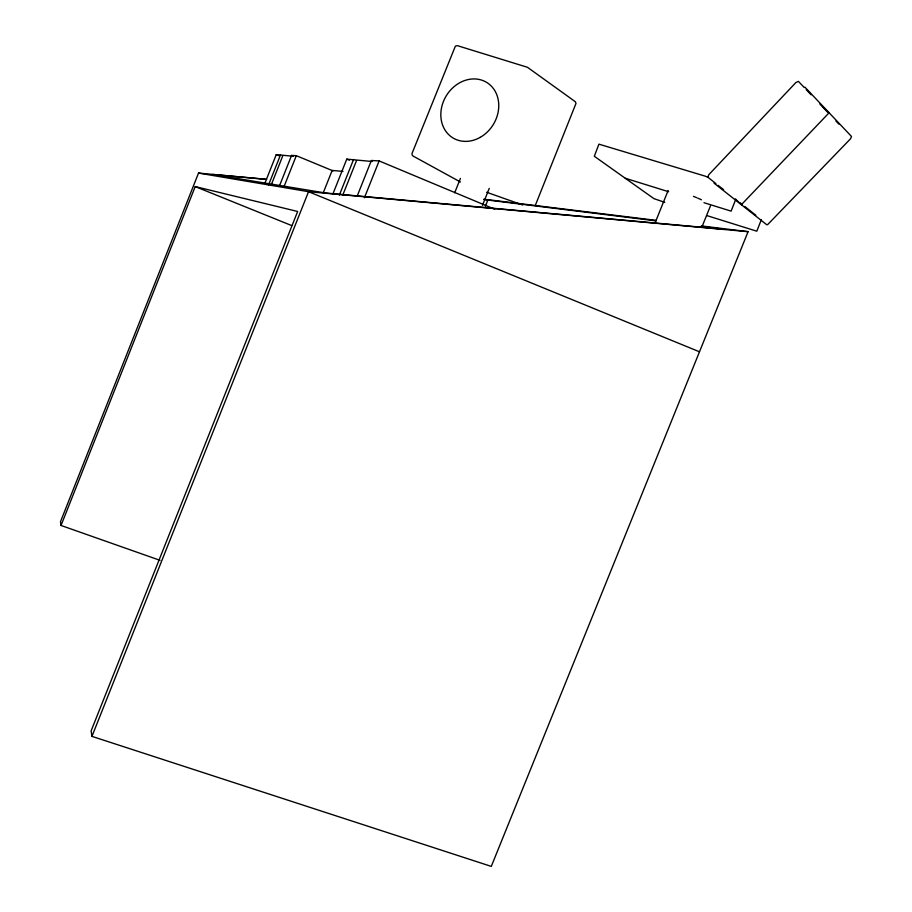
<?xml version="1.0" encoding="UTF-8"?>
<svg xmlns="http://www.w3.org/2000/svg" width="912" height="912" viewBox="0 0 912 912"><rect width="100%" height="100%" fill="white"/><g stroke="black" fill="none" stroke-linecap="round" stroke-linejoin="round"><path stroke-width="1.37" d="M715.886 183.574L708.145 177.441L705.17 176.141L598.922 144.153L594.328 156.271L653.927 198.634L664.757 202.35M735.767 199.352L731.128 211.139L703.973 202.703M761.36 219.644L756.8 231.203L706.777 215.563M266.635 179.333L198.52 173.075L60.488 521.732L61.036 525.472L160.067 560.344M61.036 525.472L195.214 186.584L297.654 211.481L91.132 730.865L91.941 736.372L491.283 866.4L748.091 231.671L701.442 225.937M264.925 183.164L276.256 154.618L293.413 156.283L291.578 155.428L279.3 186.333M268.481 185.159L280.52 154.846M271.309 184.714L282.823 155.701M283.837 187.097L296.309 155.678L333.085 170.897M91.941 736.372L308.541 191.691L748.091 231.671M323.407 192.432L332.162 170.419L342.98 171.422M332.846 194.108L346.777 159.133L372.153 161.492M339.344 195.168L353.548 159.509M342.832 194.963L356.524 160.592M357.162 196.148L371.366 160.489L379.118 160.922L494.692 209.201M364.424 197.767L379.118 160.922M454.678 192.797L460.435 178.421M482.459 205.371L489.265 188.362M485.378 206.203L487.988 199.694L656.207 220.373M535.298 205.428L576.019 103.352L575.221 101.642L527.467 67.294L457.311 45.634L455.384 46.124L412.156 153.136A2.793 2.36 -61.9 0 0 413.216 156.123L460.446 182.012M654.816 223.52L668.131 190.494M702.046 226.689L710.505 205.759M291.578 155.428L296.309 155.678M483.736 199.295L487.988 199.694M266.464 179.402L212.747 174.466L325.675 193.025L723.626 229.243L701.089 226.45M484.147 199.603L656.013 220.864M198.52 173.075L308.541 191.691L699.481 351.793M625.222 178.239L668.667 191.737M486.689 192.272L522.576 204.972M195.214 186.584L291.646 225.549M276.256 154.618L278.878 155.701M346.777 159.133L349.387 160.227M714.039 183.13L766.696 224.705L767.653 224.614L850.486 138.829L851.512 136.481L804.908 87.153M718.097 185.33L723.615 189.707M740.225 202.874L742.448 204.641M744.671 206.408L755.797 215.232M822.818 107.16L829.111 112.769L741.376 204.71L735.368 198.976M804.281 87.575L798.422 81.385L795.948 82.479L708.749 174.762L707.86 177.213M806.231 89.638L811.11 94.791M819.899 104.071L827.526 112.13M835.996 121.079L838.812 124.066M693.451 196.354A22.595 2.417 21.1 0 1 696.7 197.699M697.737 198.143A22.595 2.417 21.1 0 1 701.431 199.785M480.191 137.37A32.479 27.554 -58.7 0 0 488.011 83.288A32.479 27.554 -58.7 0 0 441.18 109.805A32.479 27.554 -58.7 0 0 480.191 137.37"/></g></svg>
